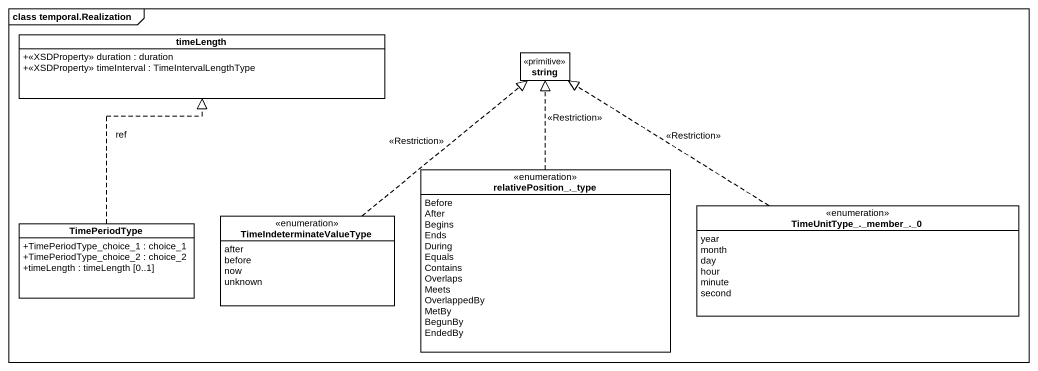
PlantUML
@startuml
mainframe class temporal.Realization
hide circle
hide empty members
skinparam classAttributeIconSize 0
class timeLength {
  +<<XSDProperty>> duration : duration
  +<<XSDProperty>> timeInterval : TimeIntervalLengthType
}
class string <<primitive>>
enum "relativePosition_._type" as relativePosition_type {
  Before
  After
  Begins
  Ends
  During
  Equals
  Contains
  Overlaps
  Meets
  OverlappedBy
  MetBy
  BegunBy
  EndedBy
}
class TimePeriodType {
  +TimePeriodType_choice_1 : choice_1
  +TimePeriodType_choice_2 : choice_2
  +timeLength : timeLength [0..1]
}
enum TimeIndeterminateValueType {
  after
  before
  now
  unknown
}
enum "TimeUnitType_._member_._0" as TimeUnitType_member_0 {
  year
  month
  day
  hour
  minute
  second
}
relativePosition_type .up.|> string : <<Restriction>>
TimePeriodType .up.|> timeLength : ref
TimeIndeterminateValueType .up.|> string : <<Restriction>>
TimeUnitType_member_0 .up.|> string : <<Restriction>>
@enduml
